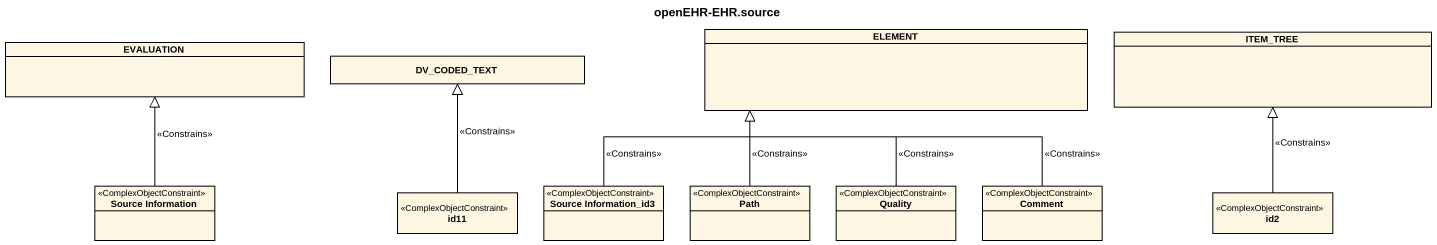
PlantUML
@startuml
title openEHR-EHR.source
hide circle
hide empty members
class ELEMENT
class ITEM_TREE
class EVALUATION
class DV_CODED_TEXT
class "Source Information" as Source_Information <<ComplexObjectConstraint>>
class id11 <<ComplexObjectConstraint>>
class "Source Information_id3" as Source_Information_id3 <<ComplexObjectConstraint>>
class Path <<ComplexObjectConstraint>>
class Quality <<ComplexObjectConstraint>>
class Comment <<ComplexObjectConstraint>>
class id2 <<ComplexObjectConstraint>>
Source_Information -up-|> EVALUATION : <<Constrains>>
id11 -up-|> DV_CODED_TEXT : <<Constrains>>
Source_Information_id3 -right-|> ELEMENT : <<Constrains>>
Path -up-|> ELEMENT : <<Constrains>>
Quality -up-|> ELEMENT : <<Constrains>>
Comment -up-|> ELEMENT : <<Constrains>>
id2 -up-|> ITEM_TREE : <<Constrains>>
@enduml
